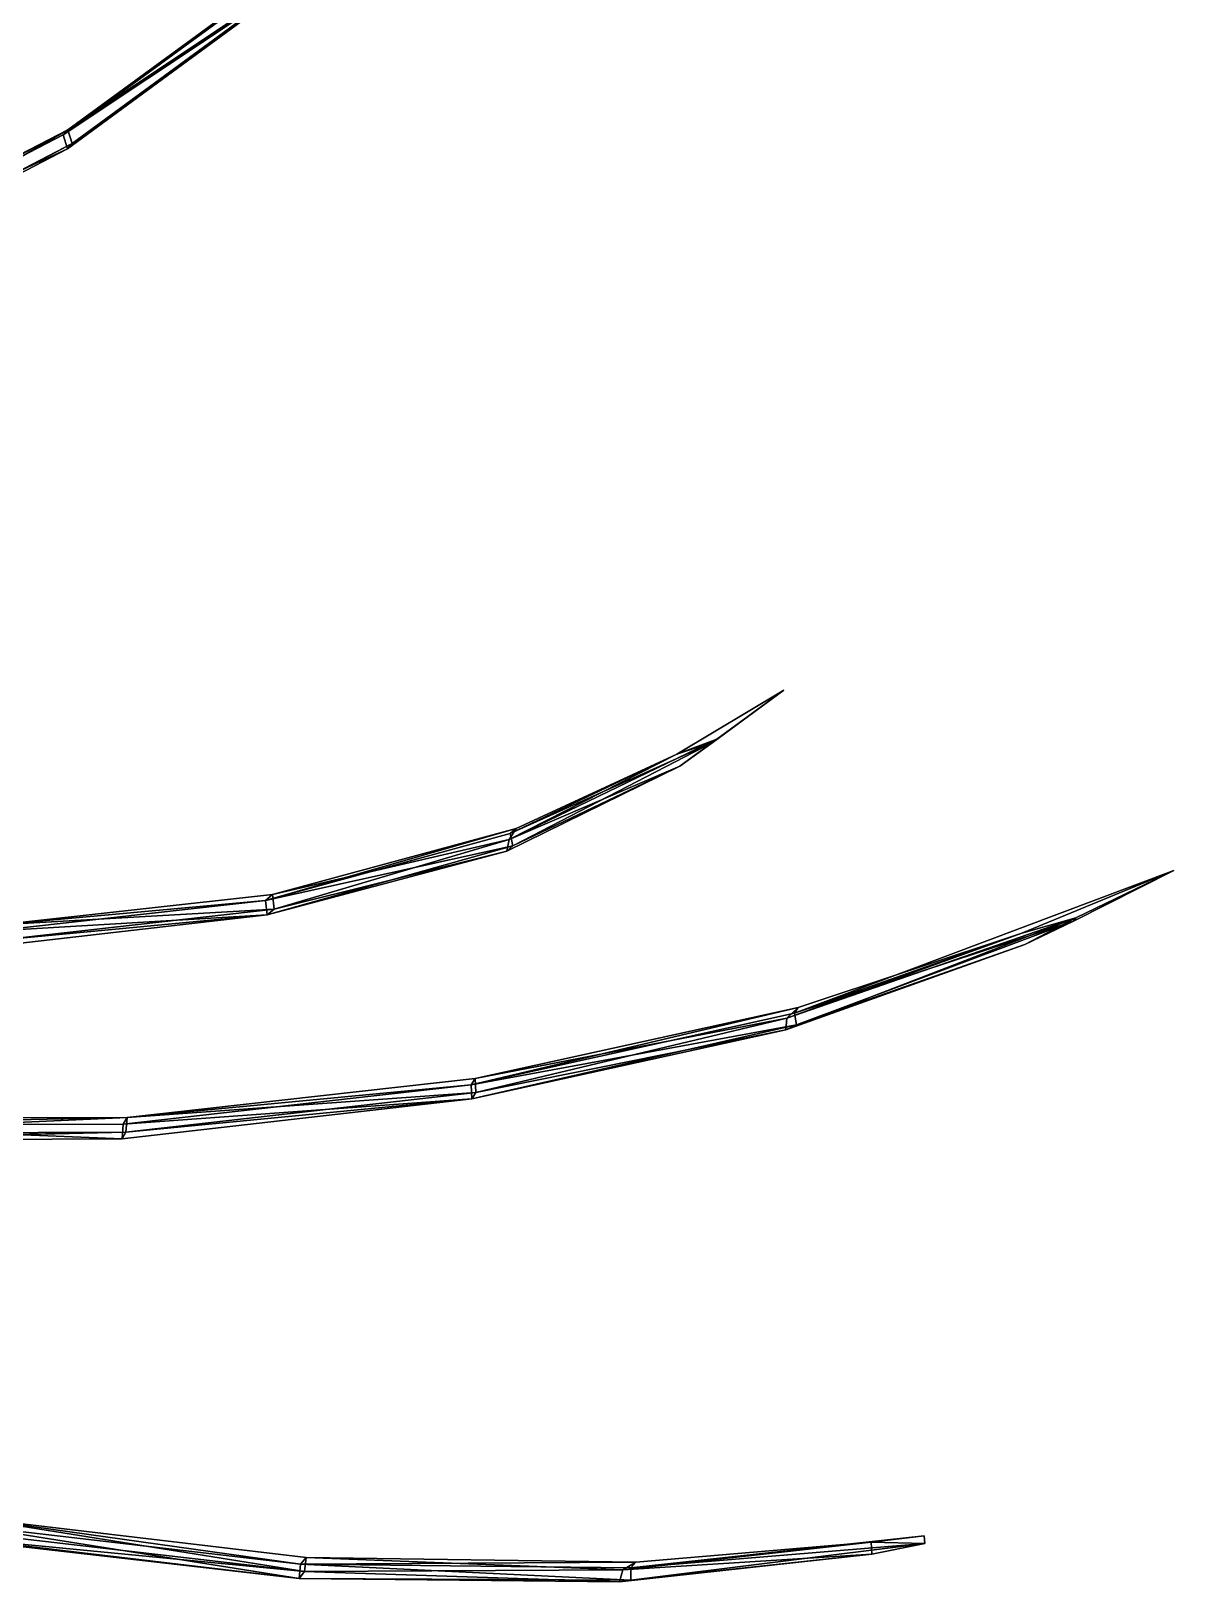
# Model space of a CAD drawing. Extents: x -0.53 to 0.53, y -0.7 to 1.41.
# Drawn here: x 0.1227 to 0.183, y -0.6952 to -0.6135 of the extents above; entities that cross this region are included whole.
import ezdxf

# ---------------------------------------------------------------- set-up
doc = ezdxf.new("R2010")
doc.units = 0
doc.layers.add('WALRUS$LWO', color=1, linetype='CONTINUOUS')

msp = doc.modelspace()

# ---------------------------------------------------------------- linework, layer by layer
at = {"layer": 'WALRUS$LWO'}
for points in [[(0.137697, -0.609154, 0.704687), (0.137458, -0.609417, 0.704208), (0.124414, -0.618958, 0.714282)], [(0.124661, -0.61868, 0.714814), (0.137697, -0.609154, 0.704687), (0.124414, -0.618958, 0.714282)], [(0.137458, -0.609417, 0.704208), (0.137735, -0.610065, 0.704429), (0.124414, -0.618958, 0.714282)], [(0.137974, -0.609801, 0.70491), (0.137697, -0.609154, 0.704687), (0.124661, -0.61868, 0.714814)], [(0.137735, -0.610065, 0.704429), (0.124635, -0.619683, 0.714564), (0.124414, -0.618958, 0.714282)], [(0.124882, -0.619404, 0.715097), (0.124635, -0.619683, 0.714564), (0.137735, -0.610065, 0.704429)], [(0.124882, -0.619404, 0.715097), (0.137974, -0.609801, 0.70491), (0.124661, -0.61868, 0.714814)], [(0.137735, -0.610065, 0.704429), (0.137974, -0.609801, 0.70491), (0.124882, -0.619404, 0.715097)], [(0.124661, -0.61868, 0.714814), (0.124414, -0.618958, 0.714282), (0.109725, -0.626573, 0.723125)], [(0.109725, -0.626573, 0.723125), (0.109974, -0.62628, 0.723708), (0.124661, -0.61868, 0.714814)], [(0.109725, -0.626573, 0.723125), (0.124414, -0.618958, 0.714282), (0.124635, -0.619683, 0.714564)], [(0.109867, -0.627372, 0.723467), (0.124635, -0.619683, 0.714564), (0.124882, -0.619404, 0.715097)], [(0.124882, -0.619404, 0.715097), (0.110118, -0.627078, 0.724052), (0.109867, -0.627372, 0.723467)], [(0.109974, -0.62628, 0.723708), (0.110118, -0.627078, 0.724052), (0.124661, -0.61868, 0.714814)], [(0.110118, -0.627078, 0.724052), (0.124882, -0.619404, 0.715097), (0.124661, -0.61868, 0.714814)], [(0.124635, -0.619683, 0.714564), (0.109867, -0.627372, 0.723467), (0.109725, -0.626573, 0.723125)], [(0.158851, -0.650803, 0.689283), (0.162396, -0.648221, 0.684591), (0.156756, -0.651592, 0.691281)], [(0.156756, -0.651592, 0.691281), (0.162396, -0.648221, 0.684591), (0.158661, -0.650961, 0.689042)], [(0.158661, -0.650961, 0.689042), (0.162396, -0.648221, 0.684591), (0.158851, -0.650803, 0.689283)], [(0.156914, -0.652226, 0.691475), (0.158851, -0.650803, 0.689283), (0.14792, -0.656079, 0.701412)], [(0.156756, -0.651592, 0.691281), (0.14792, -0.656079, 0.701412), (0.158851, -0.650803, 0.689283)], [(0.158661, -0.650961, 0.689042), (0.148103, -0.656411, 0.70046), (0.147969, -0.655765, 0.700242)], [(0.156756, -0.651592, 0.691281), (0.158661, -0.650961, 0.689042), (0.147969, -0.655765, 0.700242)], [(0.158661, -0.650961, 0.689042), (0.156914, -0.652226, 0.691475), (0.148103, -0.656411, 0.70046)], [(0.158851, -0.650803, 0.689283), (0.156914, -0.652226, 0.691475), (0.158661, -0.650961, 0.689042)], [(0.14792, -0.656079, 0.701412), (0.156756, -0.651592, 0.691281), (0.148282, -0.655504, 0.700643)], [(0.148282, -0.655504, 0.700643), (0.156756, -0.651592, 0.691281), (0.147969, -0.655765, 0.700242)], [(0.156914, -0.652226, 0.691475), (0.147797, -0.656703, 0.701286), (0.148103, -0.656411, 0.70046)], [(0.147797, -0.656703, 0.701286), (0.156914, -0.652226, 0.691475), (0.14792, -0.656079, 0.701412)], [(0.148282, -0.655504, 0.700643), (0.135072, -0.659296, 0.711766), (0.135436, -0.658986, 0.712252)], [(0.148282, -0.655504, 0.700643), (0.147969, -0.655765, 0.700242), (0.135072, -0.659296, 0.711766)], [(0.135072, -0.659296, 0.711766), (0.147969, -0.655765, 0.700242), (0.148103, -0.656411, 0.70046)], [(0.14792, -0.656079, 0.701412), (0.148282, -0.655504, 0.700643), (0.135436, -0.658986, 0.712252)], [(0.135436, -0.658986, 0.712252), (0.135529, -0.659748, 0.712558), (0.14792, -0.656079, 0.701412)], [(0.147797, -0.656703, 0.701286), (0.14792, -0.656079, 0.701412), (0.135529, -0.659748, 0.712558)], [(0.148103, -0.656411, 0.70046), (0.135165, -0.660058, 0.712071), (0.135072, -0.659296, 0.711766)], [(0.135165, -0.660058, 0.712071), (0.148103, -0.656411, 0.70046), (0.147797, -0.656703, 0.701286)], [(0.147797, -0.656703, 0.701286), (0.135529, -0.659748, 0.712558), (0.135165, -0.660058, 0.712071)], [(0.182951, -0.657709, 0.731271), (0.177664, -0.660388, 0.734411), (0.162949, -0.66523, 0.741578)], [(0.174935, -0.661017, 0.735906), (0.182951, -0.657709, 0.731271), (0.162949, -0.66523, 0.741578)], [(0.17778, -0.660214, 0.734709), (0.182951, -0.657709, 0.731271), (0.174935, -0.661017, 0.735906)], [(0.177664, -0.660388, 0.734411), (0.182951, -0.657709, 0.731271), (0.17778, -0.660214, 0.734709)], [(0.135072, -0.659296, 0.711766), (0.135165, -0.660058, 0.712071), (0.120631, -0.660906, 0.722597)], [(0.121005, -0.660576, 0.723126), (0.135072, -0.659296, 0.711766), (0.120631, -0.660906, 0.722597)], [(0.135529, -0.659748, 0.712558), (0.135436, -0.658986, 0.712252), (0.121005, -0.660576, 0.723126)], [(0.135436, -0.658986, 0.712252), (0.135072, -0.659296, 0.711766), (0.121005, -0.660576, 0.723126)], [(0.135165, -0.660058, 0.712071), (0.12064, -0.661715, 0.722982), (0.120631, -0.660906, 0.722597)], [(0.121015, -0.661384, 0.723513), (0.12064, -0.661715, 0.722982), (0.135165, -0.660058, 0.712071)], [(0.121015, -0.661384, 0.723513), (0.135529, -0.659748, 0.712558), (0.121005, -0.660576, 0.723126)], [(0.135165, -0.660058, 0.712071), (0.135529, -0.659748, 0.712558), (0.121015, -0.661384, 0.723513)], [(0.175084, -0.661616, 0.736224), (0.17778, -0.660214, 0.734709), (0.162493, -0.666116, 0.74263)], [(0.162543, -0.665498, 0.742739), (0.162493, -0.666116, 0.74263), (0.17778, -0.660214, 0.734709)], [(0.174935, -0.661017, 0.735906), (0.162543, -0.665498, 0.742739), (0.17778, -0.660214, 0.734709)], [(0.17778, -0.660214, 0.734709), (0.175084, -0.661616, 0.736224), (0.177664, -0.660388, 0.734411)], [(0.162543, -0.665498, 0.742739), (0.174935, -0.661017, 0.735906), (0.163136, -0.664944, 0.742072)], [(0.177664, -0.660388, 0.734411), (0.163063, -0.665843, 0.741913), (0.162949, -0.66523, 0.741578)], [(0.163136, -0.664944, 0.742072), (0.174935, -0.661017, 0.735906), (0.162949, -0.66523, 0.741578)], [(0.177664, -0.660388, 0.734411), (0.175084, -0.661616, 0.736224), (0.163063, -0.665843, 0.741913)], [(0.175084, -0.661616, 0.736224), (0.162493, -0.666116, 0.74263), (0.163063, -0.665843, 0.741913)], [(0.163136, -0.664944, 0.742072), (0.145905, -0.669016, 0.748028), (0.146114, -0.668679, 0.748616)], [(0.163136, -0.664944, 0.742072), (0.162949, -0.66523, 0.741578), (0.145905, -0.669016, 0.748028)], [(0.145905, -0.669016, 0.748028), (0.162949, -0.66523, 0.741578), (0.163063, -0.665843, 0.741913)], [(0.162543, -0.665498, 0.742739), (0.163136, -0.664944, 0.742072), (0.146114, -0.668679, 0.748616)], [(0.163063, -0.665843, 0.741913), (0.145954, -0.669746, 0.748447), (0.145905, -0.669016, 0.748028)], [(0.145954, -0.669746, 0.748447), (0.163063, -0.665843, 0.741913), (0.162493, -0.666116, 0.74263)], [(0.146114, -0.668679, 0.748616), (0.146164, -0.669408, 0.749036), (0.162543, -0.665498, 0.742739)], [(0.146164, -0.669408, 0.749036), (0.162493, -0.666116, 0.74263), (0.162543, -0.665498, 0.742739)], [(0.162493, -0.666116, 0.74263), (0.146164, -0.669408, 0.749036), (0.145954, -0.669746, 0.748447)], [(0.145905, -0.669016, 0.748028), (0.145954, -0.669746, 0.748447), (0.127574, -0.671081, 0.752945)], [(0.127779, -0.670725, 0.753573), (0.145905, -0.669016, 0.748028), (0.127574, -0.671081, 0.752945)], [(0.146164, -0.669408, 0.749036), (0.146114, -0.668679, 0.748616), (0.127779, -0.670725, 0.753573)], [(0.146114, -0.668679, 0.748616), (0.145905, -0.669016, 0.748028), (0.127779, -0.670725, 0.753573)], [(0.145954, -0.669746, 0.748447), (0.127513, -0.671863, 0.753416), (0.127574, -0.671081, 0.752945)], [(0.127718, -0.671507, 0.754046), (0.127513, -0.671863, 0.753416), (0.145954, -0.669746, 0.748447)], [(0.145954, -0.669746, 0.748447), (0.146164, -0.669408, 0.749036), (0.127718, -0.671507, 0.754046)], [(0.127718, -0.671507, 0.754046), (0.146164, -0.669408, 0.749036), (0.127779, -0.670725, 0.753573)], [(0.127779, -0.670725, 0.753573), (0.127574, -0.671081, 0.752945), (0.109208, -0.671122, 0.755699)], [(0.109208, -0.671122, 0.755699), (0.109404, -0.670749, 0.756362), (0.127779, -0.670725, 0.753573)], [(0.109221, -0.671576, 0.756881), (0.127718, -0.671507, 0.754046), (0.127779, -0.670725, 0.753573)], [(0.109404, -0.670749, 0.756362), (0.109221, -0.671576, 0.756881), (0.127779, -0.670725, 0.753573)], [(0.127513, -0.671863, 0.753416), (0.109024, -0.67195, 0.756216), (0.109208, -0.671122, 0.755699)], [(0.109024, -0.67195, 0.756216), (0.127513, -0.671863, 0.753416), (0.127718, -0.671507, 0.754046)], [(0.127718, -0.671507, 0.754046), (0.109092, -0.671901, 0.756634), (0.109024, -0.67195, 0.756216)], [(0.109221, -0.671576, 0.756881), (0.109092, -0.671901, 0.756634), (0.127718, -0.671507, 0.754046)], [(0.109208, -0.671122, 0.755699), (0.127574, -0.671081, 0.752945), (0.127513, -0.671863, 0.753416)], [(0.136839, -0.695022, 0.733632), (0.118613, -0.692935, 0.73931), (0.118812, -0.692154, 0.73882)], [(0.119106, -0.691777, 0.739455), (0.136924, -0.694275, 0.733202), (0.118812, -0.692154, 0.73882)], [(0.136924, -0.694275, 0.733202), (0.136839, -0.695022, 0.733632), (0.118812, -0.692154, 0.73882)], [(0.118908, -0.692557, 0.739947), (0.137135, -0.694665, 0.734231), (0.119106, -0.691777, 0.739455)], [(0.137135, -0.694665, 0.734231), (0.13722, -0.693919, 0.7338), (0.119106, -0.691777, 0.739455)], [(0.13722, -0.693919, 0.7338), (0.136924, -0.694275, 0.733202), (0.119106, -0.691777, 0.739455)], [(0.118727, -0.692876, 0.73971), (0.118613, -0.692935, 0.73931), (0.136839, -0.695022, 0.733632)], [(0.137135, -0.694665, 0.734231), (0.118908, -0.692557, 0.739947), (0.118727, -0.692876, 0.73971)], [(0.136839, -0.695022, 0.733632), (0.137135, -0.694665, 0.734231), (0.118727, -0.692876, 0.73971)], [(0.169786, -0.692778, 0.717816), (0.169812, -0.693173, 0.718014), (0.154321, -0.694466, 0.725966)], [(0.166985, -0.69311, 0.719668), (0.169786, -0.692778, 0.717816), (0.154321, -0.694466, 0.725966)], [(0.166985, -0.69311, 0.719668), (0.169812, -0.693173, 0.718014), (0.169786, -0.692778, 0.717816)], [(0.167023, -0.693741, 0.719986), (0.153722, -0.695209, 0.727066), (0.154321, -0.695106, 0.726305)], [(0.153903, -0.694562, 0.72718), (0.153722, -0.695209, 0.727066), (0.167023, -0.693741, 0.719986)], [(0.153903, -0.694562, 0.72718), (0.166985, -0.69311, 0.719668), (0.154583, -0.694164, 0.726471)], [(0.166985, -0.69311, 0.719668), (0.153903, -0.694562, 0.72718), (0.167023, -0.693741, 0.719986)], [(0.154583, -0.694164, 0.726471), (0.166985, -0.69311, 0.719668), (0.154321, -0.694466, 0.725966)], [(0.169812, -0.693173, 0.718014), (0.154321, -0.695106, 0.726305), (0.154321, -0.694466, 0.725966)], [(0.169812, -0.693173, 0.718014), (0.167023, -0.693741, 0.719986), (0.154321, -0.695106, 0.726305)], [(0.167023, -0.693741, 0.719986), (0.169812, -0.693173, 0.718014), (0.166985, -0.69311, 0.719668)], [(0.154321, -0.695106, 0.726305), (0.136839, -0.695022, 0.733632), (0.136924, -0.694275, 0.733202)], [(0.153722, -0.695209, 0.727066), (0.137135, -0.694665, 0.734231), (0.136839, -0.695022, 0.733632)], [(0.154583, -0.694164, 0.726471), (0.136924, -0.694275, 0.733202), (0.13722, -0.693919, 0.7338)], [(0.154583, -0.694164, 0.726471), (0.154321, -0.694466, 0.725966), (0.136924, -0.694275, 0.733202)], [(0.136924, -0.694275, 0.733202), (0.154321, -0.694466, 0.725966), (0.154321, -0.695106, 0.726305)], [(0.13722, -0.693919, 0.7338), (0.137135, -0.694665, 0.734231), (0.153903, -0.694562, 0.72718)], [(0.137135, -0.694665, 0.734231), (0.153722, -0.695209, 0.727066), (0.153903, -0.694562, 0.72718)], [(0.153903, -0.694562, 0.72718), (0.154583, -0.694164, 0.726471), (0.13722, -0.693919, 0.7338)], [(0.136839, -0.695022, 0.733632), (0.154321, -0.695106, 0.726305), (0.153722, -0.695209, 0.727066)]]:
    msp.add_3dface(points, dxfattribs=at)

doc.saveas('drawing.dxf')
